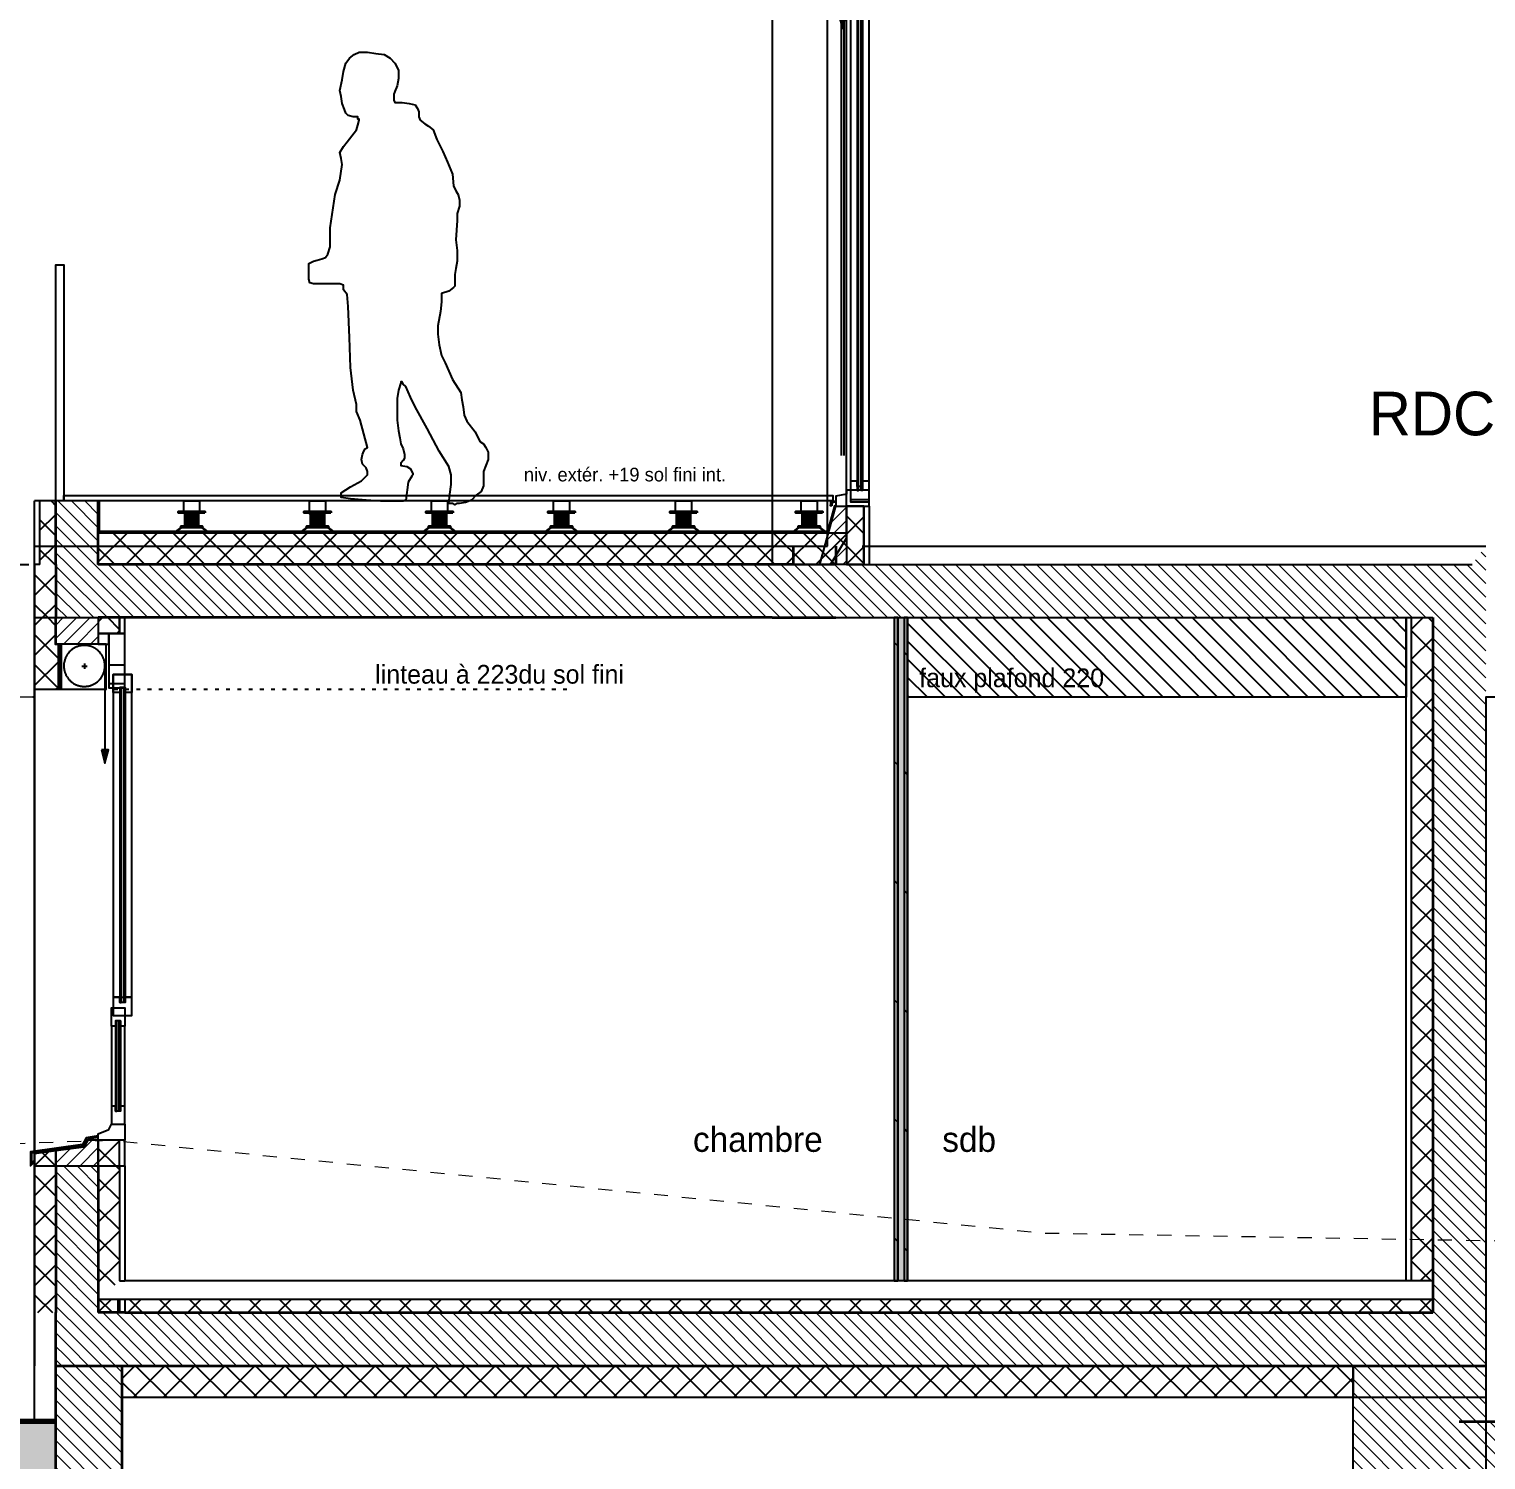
# Model space of a CAD drawing. Header units: centimetres. Extents: x -35664 to 50682, y -23001 to 23705.
# Drawn here: x 45939 to 46488, y -16112 to -15573 of the extents above; entities that cross this region are included whole.
import ezdxf

# ---------------------------------------------------------------- set-up
doc = ezdxf.new("R2010")
doc.units = ezdxf.units.CM
for name, pattern in [('Style de ligne -20', [0.166667, 0.055556, -0.111111]), ('VW-01', [0.41656, 0.20828, -0.20828]), ('VW-02', [0.69435, 0.48607, -0.20828])]:
    doc.linetypes.add(name, pattern=pattern)
doc.layers.add('B BATI-murs', color=252, linetype='Continuous', lineweight=35)
for name, color, linetype in [('B BATI-murs_Hatch', 252, 'Continuous'), ('B Faux plafonds', 9, 'Continuous'), ('B Faux plafonds_Hatch', 9, 'Continuous'), ('B GÈnÈral_Hatch', 252, 'Continuous'), ('B Général', 252, 'Continuous'), ('C ANNOTATIONS-cotation', 252, 'Continuous'), ('C ANNOTATIONS-prestations', 252, 'Continuous'), ('C ANNOTATIONS-texte', 252, 'Continuous'), ('GÈnÈral_Hatch', 252, 'Continuous'), ('Général', 252, 'Continuous'), ('prlm-Coupe', 252, 'Continuous')]:
    doc.layers.add(name, color=color, linetype=linetype)
doc.styles.add('Eurostile', font='Eurosti.TTF')
doc.styles.add('Eurostile (italic)', font='Eurostib.TTF')
pattern_1 = [(45, (0, 0), (-5.6568542, 5.6568542), []), (135, (0, 0), (5.6568542, 5.6568542), [])]
pattern_2 = [(45, (0, 0), (2.4253472, -2.6458333), [])]
pattern_3 = [(315, (19589.99, 18504.022), (-22.45064, -22.45064), [])]

# ---------------------------------------------------------------- blocks, each defined once
blk = doc.blocks.new('B 90.Groupe-354-1')
at = {"layer": 'B BATI-murs_Hatch', "linetype": 'Continuous'}
for points in [[(16786.56, 3536.39), (16786.56, 3526.39), (16786.06, 3526.39), (16786.06, 3536.39)], [(16794.06, 3537.39), (16794.06, 3525.39), (16793.56, 3525.39), (16793.56, 3537.39)], [(16791.56, 3533.89), (16791.56, 3528.89), (16786.56, 3528.89), (16786.56, 3533.89)], [(16792.06, 3535.39), (16792.06, 3527.39), (16791.56, 3527.39), (16791.56, 3535.39)]]:
    blk.add_hatch(color=250, dxfattribs=at).paths.add_polyline_path(points)
at = {"layer": 'B BATI-murs', "linetype": 'Continuous'}
for p, q in [((16792.06, 3535.39), (16793.56, 3537.39)), ((16793.56, 3525.39), (16792.06, 3527.39))]:
    blk.add_line(p, q, dxfattribs=at)
at = {"layer": 'B BATI-murs', "linetype": 'Continuous', "flags": 128}
for points in [[(16786.56, 3536.39), (16786.56, 3526.39), (16786.06, 3526.39), (16786.06, 3536.39)], [(16794.06, 3537.39), (16794.06, 3525.39), (16793.56, 3525.39), (16793.56, 3537.39)], [(16791.56, 3533.89), (16791.56, 3528.89), (16786.56, 3528.89), (16786.56, 3533.89)], [(16792.06, 3535.39), (16792.06, 3527.39), (16791.56, 3527.39), (16791.56, 3535.39)]]:
    blk.add_lwpolyline(points, close=True, dxfattribs=at)
blk = doc.blocks.new('B 90.Groupe-355-1')
at = {"layer": 'B BATI-murs_Hatch', "linetype": 'Continuous'}
for points in [[(16786.56, 3350.99), (16786.56, 3340.99), (16786.06, 3340.99), (16786.06, 3350.99)], [(16792.06, 3349.99), (16792.06, 3341.99), (16791.56, 3341.99), (16791.56, 3349.99)], [(16794.06, 3351.99), (16794.06, 3339.99), (16793.56, 3339.99), (16793.56, 3351.99)], [(16791.56, 3348.49), (16791.56, 3343.49), (16786.56, 3343.49), (16786.56, 3348.49)]]:
    blk.add_hatch(color=250, dxfattribs=at).paths.add_polyline_path(points)
at = {"layer": 'B BATI-murs', "linetype": 'Continuous'}
for p, q in [((16792.06, 3349.99), (16793.56, 3351.99)), ((16793.56, 3339.99), (16792.06, 3341.99))]:
    blk.add_line(p, q, dxfattribs=at)
at = {"layer": 'B BATI-murs', "linetype": 'Continuous', "flags": 128}
for points in [[(16786.56, 3350.99), (16786.56, 3340.99), (16786.06, 3340.99), (16786.06, 3350.99)], [(16792.06, 3349.99), (16792.06, 3341.99), (16791.56, 3341.99), (16791.56, 3349.99)], [(16794.06, 3351.99), (16794.06, 3339.99), (16793.56, 3339.99), (16793.56, 3351.99)], [(16791.56, 3348.49), (16791.56, 3343.49), (16786.56, 3343.49), (16786.56, 3348.49)]]:
    blk.add_lwpolyline(points, close=True, dxfattribs=at)
blk = doc.blocks.new('B 90.Groupe-356-1')
at = {"layer": 'B BATI-murs_Hatch', "linetype": 'Continuous'}
for points in [[(16786.56, 3488.99), (16786.56, 3478.99), (16786.06, 3478.99), (16786.06, 3488.99)], [(16792.06, 3487.99), (16792.06, 3479.99), (16791.56, 3479.99), (16791.56, 3487.99)], [(16794.06, 3489.99), (16794.06, 3477.99), (16793.56, 3477.99), (16793.56, 3489.99)], [(16791.56, 3486.49), (16791.56, 3481.49), (16786.56, 3481.49), (16786.56, 3486.49)]]:
    blk.add_hatch(color=250, dxfattribs=at).paths.add_polyline_path(points)
at = {"layer": 'B BATI-murs', "linetype": 'Continuous'}
for p, q in [((16792.06, 3487.99), (16793.56, 3489.99)), ((16793.56, 3477.99), (16792.06, 3479.99))]:
    blk.add_line(p, q, dxfattribs=at)
at = {"layer": 'B BATI-murs', "linetype": 'Continuous', "flags": 128}
for points in [[(16786.56, 3488.99), (16786.56, 3478.99), (16786.06, 3478.99), (16786.06, 3488.99)], [(16792.06, 3487.99), (16792.06, 3479.99), (16791.56, 3479.99), (16791.56, 3487.99)], [(16794.06, 3489.99), (16794.06, 3477.99), (16793.56, 3477.99), (16793.56, 3489.99)], [(16791.56, 3486.49), (16791.56, 3481.49), (16786.56, 3481.49), (16786.56, 3486.49)]]:
    blk.add_lwpolyline(points, close=True, dxfattribs=at)
blk = doc.blocks.new('B 90.Groupe-357-1')
at = {"layer": 'B BATI-murs_Hatch', "linetype": 'Continuous'}
for points in [[(16794.06, 3443.99), (16794.06, 3431.99), (16793.56, 3431.99), (16793.56, 3443.99)], [(16786.56, 3442.99), (16786.56, 3432.99), (16786.06, 3432.99), (16786.06, 3442.99)], [(16791.56, 3440.49), (16791.56, 3435.49), (16786.56, 3435.49), (16786.56, 3440.49)], [(16792.06, 3441.99), (16792.06, 3433.99), (16791.56, 3433.99), (16791.56, 3441.99)]]:
    blk.add_hatch(color=250, dxfattribs=at).paths.add_polyline_path(points)
at = {"layer": 'B BATI-murs', "linetype": 'Continuous'}
for p, q in [((16792.06, 3441.99), (16793.56, 3443.99)), ((16793.56, 3431.99), (16792.06, 3433.99))]:
    blk.add_line(p, q, dxfattribs=at)
at = {"layer": 'B BATI-murs', "linetype": 'Continuous', "flags": 128}
for points in [[(16794.06, 3443.99), (16794.06, 3431.99), (16793.56, 3431.99), (16793.56, 3443.99)], [(16786.56, 3442.99), (16786.56, 3432.99), (16786.06, 3432.99), (16786.06, 3442.99)], [(16791.56, 3440.49), (16791.56, 3435.49), (16786.56, 3435.49), (16786.56, 3440.49)], [(16792.06, 3441.99), (16792.06, 3433.99), (16791.56, 3433.99), (16791.56, 3441.99)]]:
    blk.add_lwpolyline(points, close=True, dxfattribs=at)
blk = doc.blocks.new('B 90.Groupe-358-1')
at = {"layer": 'B BATI-murs_Hatch', "linetype": 'Continuous'}
for points in [[(16786.56, 3396.99), (16786.56, 3386.99), (16786.06, 3386.99), (16786.06, 3396.99)], [(16791.56, 3394.49), (16791.56, 3389.49), (16786.56, 3389.49), (16786.56, 3394.49)], [(16792.06, 3395.99), (16792.06, 3387.99), (16791.56, 3387.99), (16791.56, 3395.99)], [(16794.06, 3397.99), (16794.06, 3385.99), (16793.56, 3385.99), (16793.56, 3397.99)]]:
    blk.add_hatch(color=250, dxfattribs=at).paths.add_polyline_path(points)
at = {"layer": 'B BATI-murs', "linetype": 'Continuous'}
for p, q in [((16792.06, 3395.99), (16793.56, 3397.99)), ((16793.56, 3385.99), (16792.06, 3387.99))]:
    blk.add_line(p, q, dxfattribs=at)
at = {"layer": 'B BATI-murs', "linetype": 'Continuous', "flags": 128}
for points in [[(16786.56, 3396.99), (16786.56, 3386.99), (16786.06, 3386.99), (16786.06, 3396.99)], [(16791.56, 3394.49), (16791.56, 3389.49), (16786.56, 3389.49), (16786.56, 3394.49)], [(16792.06, 3395.99), (16792.06, 3387.99), (16791.56, 3387.99), (16791.56, 3395.99)], [(16794.06, 3397.99), (16794.06, 3385.99), (16793.56, 3385.99), (16793.56, 3397.99)]]:
    blk.add_lwpolyline(points, close=True, dxfattribs=at)
blk = doc.blocks.new('B 90.Groupe-359-1')
at = {"layer": 'B BATI-murs_Hatch', "linetype": 'Continuous'}
for points in [[(16786.56, 3303.59), (16786.56, 3293.59), (16786.06, 3293.59), (16786.06, 3303.59)], [(16791.56, 3301.09), (16791.56, 3296.09), (16786.56, 3296.09), (16786.56, 3301.09)], [(16792.06, 3302.59), (16792.06, 3294.59), (16791.56, 3294.59), (16791.56, 3302.59)], [(16794.06, 3304.59), (16794.06, 3292.59), (16793.56, 3292.59), (16793.56, 3304.59)]]:
    blk.add_hatch(color=250, dxfattribs=at).paths.add_polyline_path(points)
at = {"layer": 'B BATI-murs', "linetype": 'Continuous'}
for p, q in [((16792.06, 3302.59), (16793.56, 3304.59)), ((16793.56, 3292.59), (16792.06, 3294.59))]:
    blk.add_line(p, q, dxfattribs=at)
at = {"layer": 'B BATI-murs', "linetype": 'Continuous', "flags": 128}
for points in [[(16786.56, 3303.59), (16786.56, 3293.59), (16786.06, 3293.59), (16786.06, 3303.59)], [(16791.56, 3301.09), (16791.56, 3296.09), (16786.56, 3296.09), (16786.56, 3301.09)], [(16792.06, 3302.59), (16792.06, 3294.59), (16791.56, 3294.59), (16791.56, 3302.59)], [(16794.06, 3304.59), (16794.06, 3292.59), (16793.56, 3292.59), (16793.56, 3304.59)]]:
    blk.add_lwpolyline(points, close=True, dxfattribs=at)
blk = doc.blocks.new('B 90.Groupe-360-1')
at = {"layer": 'B GÈnÈral_Hatch', "linetype": 'Continuous'}
h = blk.add_hatch(dxfattribs=at)
h.set_pattern_fill('02_ISOLANT', color=256, style=0, pattern_type=2)
h.set_pattern_definition(pattern_1)
h.paths.add_polyline_path([(16806.06, 3545.39), (16806.06, 3263.39), (16794.06, 3263.39), (16794.06, 3545.39)])
at = {"layer": 'GÈnÈral_Hatch', "linetype": 'Continuous', "lineweight": 18}
h = blk.add_hatch(dxfattribs=at)
h.set_pattern_fill('ANSI31', color=256, scale=0.007874, angle=135, style=0, pattern_type=2)
h.set_pattern_definition([(180, (226523.9025, 45619.3956), (-4e-17, -1.25), [])])
h.paths.add_polyline_path([(16782.06, 3263.89), (16782.06, 3263.39), (16794.06, 3263.39), (16794.06, 3538.66), (16784.06, 3541.39), (16783.93, 3540.91), (16793.56, 3538.28), (16793.56, 3263.89)])
at = {"layer": 'B Général', "linetype": 'Continuous', "flags": 128}
blk.add_lwpolyline([(16806.06, 3545.39), (16806.06, 3263.39), (16794.06, 3263.39), (16794.06, 3545.39)], close=True, dxfattribs=at)
at = {"layer": 'Général', "linetype": 'Continuous', "flags": 128}
for points in [[(16782.06, 3540.29), (16782.06, 3250.39), (16780.06, 3250.39), (16780.06, 3540.29)], [(16782.06, 3263.89), (16782.06, 3263.39), (16794.06, 3263.39), (16794.06, 3538.66), (16784.06, 3541.39), (16783.93, 3540.91), (16793.56, 3538.28), (16793.56, 3263.89)], [(16786.06, 3534.39), (16786.06, 3528.39), (16782.06, 3528.39), (16782.06, 3534.39)], [(16786.32, 3486.99), (16786.32, 3480.99), (16782.06, 3480.99), (16782.06, 3486.99)], [(16786.32, 3440.99), (16786.32, 3434.99), (16782.06, 3434.99), (16782.06, 3440.99)], [(16786.32, 3394.99), (16786.32, 3388.99), (16782.06, 3388.99), (16782.06, 3394.99)], [(16786.88, 3348.99), (16786.88, 3342.99), (16782.06, 3342.99), (16782.06, 3348.99)], [(16786.32, 3301.59), (16786.32, 3295.59), (16782.06, 3295.59), (16782.06, 3301.59)]]:
    blk.add_lwpolyline(points, close=True, dxfattribs=at)
at = {"layer": 'Général'}
for name in ['B 90.Groupe-354-1', 'B 90.Groupe-356-1', 'B 90.Groupe-357-1', 'B 90.Groupe-358-1', 'B 90.Groupe-355-1', 'B 90.Groupe-359-1']:
    blk.add_blockref(name, (0, 0), dxfattribs=at)
at = {"layer": 'C ANNOTATIONS-prestations', "insert": (16769.53, 3423.8), "char_height": 5.169, "attachment_point": 1, "rotation": 90, "line_spacing_factor": 0.895453, "style": 'Eurostile (italic)'}
blk.add_mtext('niv. extér. +19 sol fini int.', dxfattribs=at)
blk = doc.blocks.new('B 90.PF 208 Coupe')
at = {"layer": 'B GÈnÈral_Hatch', "linetype": 'Continuous'}
h = blk.add_hatch(dxfattribs=at)
h.set_pattern_fill('02_ISOLANT', color=256, style=0, pattern_type=2)
h.set_pattern_definition(pattern_1)
h.paths.add_polyline_path([(-116.7, 17), (-89.7, 17), (-89.7, 8), (-106.7, 8), (-106.7, 9), (-116.7, 9)])
for points in [[(-89.7, 9), (-89.8, 9), (-89.8, 7.6), (-106.6, 7.6), (-106.6, 9.1), (-116.7, 9.1), (-116.7, 9), (-106.7, 9), (-106.7, 7.5), (-89.7, 7.5)], [(-66.85, -8.15), (-61.85, -9.49), (-66.85, -10.83)], [(-90.4, -15.1), (112.33, -15.1), (112.33, -15.6), (-90.4, -15.6)], [(-90.4, -17.1), (112.33, -17.1), (112.33, -16.6), (-90.4, -16.6)]]:
    blk.add_hatch(color=250, dxfattribs=at).paths.add_polyline_path(points)
at = {"layer": 'B GÈnÈral_Hatch', "linetype": 'Continuous', "lineweight": 18}
h = blk.add_hatch(dxfattribs=at)
h.set_pattern_fill('50_BETON', color=256, style=0, pattern_type=2)
h.set_pattern_definition(pattern_2)
h.paths.add_polyline_path([(-116.7, -7), (-106.7, -7), (-106.7, 9), (-116.7, 9)])
h = blk.add_hatch(dxfattribs=at)
h.set_pattern_fill('50_BETON', color=256, style=0, pattern_type=2)
h.set_pattern_definition(pattern_2)
h.paths.add_polyline_path([(140.3, -11), (140.3, -1), (118.3, -7), (118.3, -11)])
at = {"layer": 'B GÈnÈral_Hatch', "linetype": 'Continuous'}
h = blk.add_hatch(dxfattribs=at)
h.set_pattern_fill('02_ISOLANT', color=256, style=0, pattern_type=2)
h.set_pattern_definition(pattern_1)
h.paths.add_polyline_path([(-116.7, -15), (-116.7, -7), (-110.7, -7), (-110.7, -15)])
at = {"layer": 'GÈnÈral_Hatch', "linetype": 'Continuous'}
h = blk.add_hatch(dxfattribs=at)
h.set_pattern_fill('02_ISOLANT', color=256, style=0, pattern_type=2)
h.set_pattern_definition(pattern_1)
h.paths.add_polyline_path([(118.3, -11), (140.3, -11), (140.3, -17.6), (118.3, -17.6)])
at = {"layer": 'B Général', "linetype": 'VW-02', "ltscale": 25.4}
for p, q in [((-99.45, -1.75), (-97.45, -1.75)), ((-98.45, -0.75), (-98.45, -2.75))]:
    blk.add_line(p, q, dxfattribs=at)
at = {"layer": 'B Général', "linetype": 'Continuous'}
for p, q in [((-110.7, -7), (-110.7, -17)), ((-98.55, -9.49), (-61.85, -9.49)), ((-90.2, -9), (99.2, -9)), ((-90.2, -10), (99.2, -10)), ((92.64, -11), (-101.87, -11))]:
    blk.add_line(p, q, dxfattribs=at)
at = {"layer": 'B Général', "linetype": 'Continuous', "flags": 128}
for points in [[(-116.7, 17), (-89.7, 17), (-89.7, 8), (-106.7, 8), (-106.7, 9), (-116.7, 9)], [(-116.7, -7), (-106.7, -7), (-106.7, 9), (-116.7, 9)]]:
    blk.add_lwpolyline(points, dxfattribs=at)
for points in [[(-115.2, 17), (140.3, 17), (140.3, -5), (130.3, -11), (126.3, -11), (126.3, -11), (-115.2, -11)], [(-89.7, 9), (-89.8, 9), (-89.8, 7.6), (-106.6, 7.6), (-106.6, 9.1), (-116.7, 9.1), (-116.7, 9), (-106.7, 9), (-106.7, 7.5), (-89.7, 7.5), (-89.7, 9)], [(-116.7, -15), (-116.7, -7), (-110.7, -7), (-110.7, -15)], [(-110.7, -11), (-110.7, -7), (-106.7, -7), (-106.7, -11)], [(-66.85, -8.15), (-61.85, -9.49), (-66.85, -10.83)], [(-116.7, -17), (-116.7, -15), (-110.7, -15), (-110.7, -17)], [(-90.2, -17), (-110.7, -17), (-110.7, -11), (-90.2, -11)], [(-95.31, -12.6), (116.65, -12.6), (116.65, -19.6), (-95.31, -19.6)]]:
    blk.add_lwpolyline(points, close=True, dxfattribs=at)
at = {"layer": 'B Général', "linetype": 'Continuous', "lineweight": 25, "flags": 128}
for points in [[(-106.7, -10), (-106.7, 7), (-89.7, 7), (-89.7, -10)], [(140.3, -11), (140.3, -1), (140.3, -1), (140.3, -1), (118.3, -7), (118.3, -11)]]:
    blk.add_lwpolyline(points, close=True, dxfattribs=at)
at = {"layer": 'B Général', "flags": 128}
for points in [[(112.3, -19.6), (112.3, -11), (113.8, -11), (114.48, -7), (118.3, -7), (118.3, -19.6)], [(-98.8, -11), (-91.87, -11), (-91.87, -17), (-98.8, -17)], [(-88.43, -15.1), (-88.43, -12.6), (-95.31, -12.6), (-95.31, -19.6), (-88.43, -19.6), (-88.43, -17.1), (-90.4, -17.1), (-90.4, -15.1)], [(-90.4, -15.1), (112.33, -15.1), (112.33, -15.6), (-90.4, -15.6)], [(108.86, -15.1), (108.86, -12.6), (115.74, -12.6), (115.74, -19.6), (108.86, -19.6), (108.86, -17.1), (110.83, -17.1), (110.83, -15.1)], [(-90.4, -17.1), (112.33, -17.1), (112.33, -16.6), (-90.4, -16.6)]]:
    blk.add_lwpolyline(points, close=True, dxfattribs=at)
at = {"layer": 'B Général', "linetype": 'Continuous'}
blk.add_open_spline([(-105.23, -5.59), (-104.2, -7.39), (-100.62, -9.48), (-96.47, -9.5), (-92.87, -7.45), (-90.78, -3.87), (-90.76, 0.28), (-92.81, 3.88), (-96.39, 5.98), (-100.54, 6), (-104.14, 3.94), (-106.23, 0.36), (-106.26, -3.79), (-105.23, -5.59)], degree=2, dxfattribs=at)
at = {"layer": 'Général', "linetype": 'Continuous'}
for p, q in [((118.19, -5.47), (118.19, -5.02)), ((118.3, -17.6), (140.3, -17.6)), ((118.3, -19.6), (140.3, -19.6))]:
    blk.add_line(p, q, dxfattribs=at)
at = {"layer": 'Général', "linetype": 'Continuous', "flags": 128}
for points in [[(116.34, -7), (116.69, -5.02), (118.19, -5.02), (117.82, -5.02)], [(116.8, -7), (117.07, -5.47), (118.19, -5.47)]]:
    blk.add_lwpolyline(points, dxfattribs=at)
blk.add_lwpolyline([(118.3, -11), (140.3, -11), (140.3, -17.6), (118.3, -17.6)], close=True, dxfattribs=at)
blk = doc.blocks.new('B 90.Homme 20PN')
at = {"layer": 'B Général', "linetype": 'Continuous', "flags": 128}
blk.add_lwpolyline([(-14.67, 170.03), (-11.52, 170.03), (-8.36, 169.58), (-5.21, 169.13), (-2.95, 167.78), (-1.15, 165.98), (0.21, 163.28), (0.21, 160.13), (-0.25, 157.43), (-1.15, 155.18), (-1.6, 154.28), (-1.6, 152.93), (-1.6, 152.03), (-1.15, 151.13), (1.56, 151.13), (4.26, 150.68), (6.52, 150.23), (7.42, 148.88), (7.87, 147.53), (7.87, 145.73), (8.32, 144.37), (10.13, 143.02), (11.48, 142.12), (13.28, 140.77), (14.63, 137.17), (16.89, 132.67), (18.69, 128.62), (20.5, 124.12), (20.95, 119.62), (21.85, 117.82), (22.75, 116.47), (23.2, 114.22), (23.2, 111.97), (22.3, 109.27), (22.3, 106.57), (21.85, 99.36), (22.3, 95.31), (22.3, 91.26), (21.85, 88.56), (21.4, 86.31), (21.4, 84.06), (21.4, 83.16), (21.4, 81.81), (20.95, 81.36), (19.14, 80.01), (16.44, 79.11), (16.44, 75.96), (15.99, 72.36), (15.09, 66.96), (15.09, 63.81), (15.54, 59.75), (16.44, 55.7), (17.79, 53), (20.5, 46.7), (23.65, 41.75), (24.1, 39.05), (24.55, 36.35), (25.01, 33.2), (25.91, 30.95), (29.06, 26.9), (30.87, 23.3), (32.22, 22.4), (33.12, 21.04), (34.02, 19.24), (34.02, 16.54), (33.12, 14.29), (32.22, 12.04), (32.22, 6.64), (31.32, 4.39), (29.51, 3.04), (27.71, 1.24), (25.46, 0.34), (23.2, -0.11), (22.3, -0.11), (21.4, -0.56), (20.5, -0.11), (19.59, -0.11), (19.14, -0.11), (19.59, 3.49), (20.05, 7.09), (20.05, 10.69), (19.14, 13.84), (15.54, 19.69), (11.03, 28.25), (6.52, 36.35), (4.71, 39.95), (2.91, 44), (2.01, 44.9), (1.56, 45.8), (1.11, 45.8), (1.11, 45.35), (0.21, 42.65), (-0.25, 39.5), (-0.25, 35.45), (-0.25, 31.4), (0.21, 27.35), (0.66, 24.65), (1.11, 22.4), (2.01, 20.59), (2.46, 18.34), (2.46, 16.99), (2.01, 16.09), (1.11, 15.19), (1.11, 14.29), (3.36, 13.84), (4.71, 12.94), (5.62, 11.14), (5.62, 10.69), (5.62, 10.69), (5.17, 10.24), (3.81, 7.99), (2.91, 1.24), (2.01, 0.79), (-0.7, 0.79), (-3.4, 0.79), (-6.56, 0.79), (-11.97, 1.24), (-17.83, 1.69), (-21.44, 2.14), (-21.44, 3.94), (-17.83, 6.19), (-13.77, 8.44), (-12.87, 9.34), (-11.52, 10.69), (-11.52, 12.04), (-11.97, 13.39), (-13.32, 14.74), (-13.77, 16.54), (-13.32, 18.34), (-12.87, 19.69), (-12.42, 20.59), (-11.52, 21.04), (-14.22, 31.4), (-15.58, 34.55), (-15.58, 37.25), (-16.93, 42.65), (-17.83, 51.2), (-18.28, 62.45), (-18.73, 74.16), (-19.18, 78.66), (-20.54, 80.46), (-20.54, 82.26), (-21.89, 82.71), (-24.14, 82.71), (-26.85, 82.71), (-29.55, 82.71), (-31.81, 82.71), (-33.16, 83.16), (-33.61, 84.51), (-33.61, 85.86), (-33.61, 87.21), (-33.61, 88.56), (-33.61, 89.91), (-33.61, 90.36), (-31.81, 91.26), (-30.46, 91.71), (-28.65, 92.16), (-27.3, 92.61), (-26.4, 93.96), (-25.5, 96.66), (-25.5, 98.91), (-25.5, 101.61), (-25.5, 103.87), (-23.69, 116.47), (-21.89, 121.87), (-20.99, 127.72), (-21.44, 129.97), (-21.89, 132.22), (-20.54, 134.47), (-19.18, 136.27), (-15.58, 140.77), (-15.13, 142.57), (-14.67, 144.37), (-14.67, 144.83), (-15.13, 144.83), (-15.13, 145.73), (-16.93, 145.73), (-18.73, 146.18), (-19.63, 147.08), (-20.09, 148.43), (-20.99, 150.68), (-21.44, 153.38), (-21.89, 155.63), (-20.99, 159.68), (-20.54, 162.83), (-19.63, 165.98), (-18.28, 167.78), (-16.48, 169.13), (-14.67, 170.03), (-14.67, 170.03)], close=True, dxfattribs=at)
blk = doc.blocks.new('B 90.F 170 (2D)')
at = {"layer": 'B GÈnÈral_Hatch', "linetype": 'Continuous'}
h = blk.add_hatch(dxfattribs=at)
h.set_pattern_fill('02_ISOLANT', color=256, style=0, pattern_type=2)
h.set_pattern_definition(pattern_1)
h.paths.add_polyline_path([(-116.7, 17), (-89.7, 17), (-89.7, 8), (-106.7, 8), (-106.7, 9), (-116.7, 9)])
for points in [[(-89.7, 9), (-89.8, 9), (-89.8, 7.6), (-106.6, 7.6), (-106.6, 9.1), (-116.7, 9.1), (-116.7, 9), (-106.7, 9), (-106.7, 7.5), (-89.7, 7.5)], [(-66.85, -8.15), (-61.85, -9.49), (-66.85, -10.83)], [(-90.4, -15.1), (28.33, -15.1), (28.33, -15.6), (-90.4, -15.6)], [(35.26, -13.43), (69.4, -13.43), (69.4, -13.93), (35.26, -13.93)], [(35.26, -15.43), (69.4, -15.43), (69.4, -14.93), (35.26, -14.93)], [(-90.4, -17.1), (28.33, -17.1), (28.33, -16.6), (-90.4, -16.6)]]:
    blk.add_hatch(color=250, dxfattribs=at).paths.add_polyline_path(points)
at = {"layer": 'B GÈnÈral_Hatch', "linetype": 'Continuous', "lineweight": 18}
h = blk.add_hatch(dxfattribs=at)
h.set_pattern_fill('50_BETON', color=256, style=0, pattern_type=2)
h.set_pattern_definition(pattern_2)
h.paths.add_polyline_path([(-116.7, -7), (-106.7, -7), (-106.7, 9), (-116.7, 9)])
at = {"layer": 'B GÈnÈral_Hatch', "linetype": 'Continuous'}
h = blk.add_hatch(dxfattribs=at)
h.set_pattern_fill('02_ISOLANT', color=256, style=0, pattern_type=2)
h.set_pattern_definition(pattern_1)
h.paths.add_polyline_path([(-116.7, -15), (-116.7, -7), (-110.7, -7), (-110.7, -15)])
at = {"layer": 'GÈnÈral_Hatch', "linetype": 'Continuous'}
h = blk.add_hatch(dxfattribs=at)
h.set_pattern_fill('02_ISOLANT', color=256, style=0, pattern_type=2)
h.set_pattern_definition(pattern_1)
h.paths.add_polyline_path([(89.95, 9), (84.33, 9), (85.44, 17), (89.95, 17)])
at = {"layer": 'GÈnÈral_Hatch', "linetype": 'Continuous', "lineweight": 18}
h = blk.add_hatch(dxfattribs=at)
h.set_pattern_fill('50_BETON', color=256, style=0, pattern_type=2)
h.set_pattern_definition(pattern_2)
h.paths.add_polyline_path([(89.95, -7), (80.3, -7), (80.29, -3), (82.89, -1.5), (84.33, 9), (89.95, 9)])
at = {"layer": 'GÈnÈral_Hatch', "linetype": 'Continuous'}
h = blk.add_hatch(dxfattribs=at)
h.set_pattern_fill('02_ISOLANT', color=256, style=0, pattern_type=2)
h.set_pattern_definition(pattern_1)
h.paths.add_polyline_path([(89.95, -15), (80.3, -15), (80.3, -7), (89.95, -7)])
at = {"layer": 'B Général', "linetype": 'VW-02', "ltscale": 25.4}
for p, q in [((-99.45, -1.75), (-97.45, -1.75)), ((-98.45, -0.75), (-98.45, -2.75))]:
    blk.add_line(p, q, dxfattribs=at)
at = {"layer": 'B Général', "linetype": 'Continuous'}
for p, q in [((-110.7, -7), (-110.7, -17)), ((-98.55, -9.49), (-61.85, -9.49))]:
    blk.add_line(p, q, dxfattribs=at)
at = {"layer": 'B Général', "linetype": 'Continuous', "flags": 128}
for points in [[(-116.7, 17), (-89.7, 17), (-89.7, 8), (-106.7, 8), (-106.7, 9), (-116.7, 9)], [(-116.7, -7), (-106.7, -7), (-106.7, 9), (-116.7, 9)]]:
    blk.add_lwpolyline(points, dxfattribs=at)
for points in [[(79.82, -2.89), (79.09, -7), (78.63, -7), (79.44, -2.44), (81.93, -1), (84.62, 18.5), (89.95, 18.5), (88.7, 17.31), (88.01, 17.35), (88.7, 18), (85.08, 18), (82.43, -1.27)], [(-89.7, 9), (-89.8, 9), (-89.8, 7.6), (-106.6, 7.6), (-106.6, 9.1), (-116.7, 9.1), (-116.7, 9), (-106.7, 9), (-106.7, 7.5), (-89.7, 7.5), (-89.7, 9)], [(-116.7, -15), (-116.7, -7), (-110.7, -7), (-110.7, -15)], [(-110.7, -11), (-110.7, -7), (-106.7, -7), (-106.7, -11)], [(-66.85, -8.15), (-61.85, -9.49), (-66.85, -10.83)], [(-116.7, -17), (-116.7, -15), (-110.7, -15), (-110.7, -17)], [(-90.2, -17), (-110.7, -17), (-110.7, -11), (-90.2, -11)], [(-95.31, -12.6), (26.36, -12.6), (26.36, -19.6), (-95.31, -19.6)]]:
    blk.add_lwpolyline(points, close=True, dxfattribs=at)
at = {"layer": 'B Général', "linetype": 'Continuous', "lineweight": 25, "flags": 128}
blk.add_lwpolyline([(-106.7, -10), (-106.7, 7), (-89.7, 7), (-89.7, -10)], close=True, dxfattribs=at)
at = {"layer": 'B Général', "flags": 128}
for points in [[(74.3, -17), (80.3, -17), (80.3, -7), (77.89, -7), (76.3, -11), (74.3, -12)], [(-98.8, -11), (-91.87, -11), (-91.87, -17), (-98.8, -17)], [(-88.43, -15.1), (-88.43, -12.6), (-95.31, -12.6), (-95.31, -19.6), (-88.43, -19.6), (-88.43, -17.1), (-90.4, -17.1), (-90.4, -15.1)], [(-90.4, -15.1), (28.33, -15.1), (28.33, -15.6), (-90.4, -15.6)], [(26.36, -15.1), (26.36, -12.6), (33.24, -12.6), (33.24, -19.6), (26.36, -19.6), (26.36, -17.1), (28.33, -17.1), (28.33, -15.1)], [(37.24, -13.43), (37.24, -12), (30.36, -12), (30.36, -17), (37.24, -17), (37.24, -15.43), (35.26, -15.43), (35.26, -13.43)], [(35.26, -13.43), (69.4, -13.43), (69.4, -13.93), (35.26, -13.93)], [(35.26, -15.43), (69.4, -15.43), (69.4, -14.93), (35.26, -14.93)], [(67.42, -13.43), (67.42, -12), (74.3, -12), (74.3, -17), (67.42, -17), (67.42, -15.43), (69.4, -15.43), (69.4, -13.43)], [(-90.4, -17.1), (28.33, -17.1), (28.33, -16.6), (-90.4, -16.6)]]:
    blk.add_lwpolyline(points, close=True, dxfattribs=at)
at = {"layer": 'B Général', "linetype": 'Continuous'}
blk.add_open_spline([(-105.23, -5.59), (-104.2, -7.39), (-100.62, -9.48), (-96.47, -9.5), (-92.87, -7.45), (-90.78, -3.87), (-90.76, 0.28), (-92.81, 3.88), (-96.39, 5.98), (-100.54, 6), (-104.14, 3.94), (-106.23, 0.36), (-106.26, -3.79), (-105.23, -5.59)], degree=2, dxfattribs=at)
at = {"layer": 'Général', "linetype": 'Continuous'}
for p, q in [((-89.7, 17), (85.44, 17)), ((37.24, -12), (67.42, -12)), ((87.43, -15), (80.3, -15)), ((67.42, -17), (37.24, -17)), ((89.95, -17), (80.3, -17))]:
    blk.add_line(p, q, dxfattribs=at)
at = {"layer": 'Général', "linetype": 'Continuous', "flags": 128}
for points in [[(89.95, 9), (84.33, 9), (85.44, 17), (89.95, 17)], [(89.95, -7), (80.3, -7), (80.29, -3), (82.89, -1.5), (84.33, 9), (89.95, 9)], [(89.95, -15), (80.3, -15), (80.3, -7), (89.95, -7)]]:
    blk.add_lwpolyline(points, dxfattribs=at)
blk = doc.blocks.new('B 90.Groupe-505-1')
at = {"layer": 'B GÈnÈral_Hatch', "linetype": 'Continuous', "lineweight": 18}
h = blk.add_hatch(dxfattribs=at)
h.set_pattern_fill('50_BETON', color=256, style=0, pattern_type=2)
h.set_pattern_definition(pattern_2)
h.paths.add_polyline_path([(17129.06, 3776.44), (17152.06, 3776.44), (17152.06, 4884.39), (17129.06, 4884.39)])
h = blk.add_hatch(dxfattribs=at)
h.set_pattern_fill('50_BETON', color=256, style=0, pattern_type=2)
h.set_pattern_definition(pattern_2)
h.paths.add_polyline_path([(17088.06, 3766.44), (17108.06, 3786.44), (16799.06, 3786.44), (16826.06, 3766.44)])
h = blk.add_hatch(dxfattribs=at)
h.set_pattern_fill('50_BETON', color=256, style=0, pattern_type=2)
h.set_pattern_definition(pattern_2)
h.paths.add_polyline_path([(17108.06, 3786.44), (17088.06, 3766.44), (17088.06, 3263.39), (17108.06, 3247.39)])
h = blk.add_hatch(dxfattribs=at)
h.set_pattern_fill('50_BETON', color=256, style=0, pattern_type=2)
h.set_pattern_definition(pattern_2)
h.paths.add_polyline_path([(17108.06, 3736.44), (17108.06, 3786.44), (17189.06, 3786.44), (17189.06, 3736.44)])
h = blk.add_hatch(dxfattribs=at)
h.set_pattern_fill('50_BETON', color=256, style=0, pattern_type=2)
h.set_pattern_definition(pattern_2)
h.paths.add_polyline_path([(16826.06, 3766.44), (16806.06, 3781.26), (16806.06, 3541.39), (16826.06, 3541.39)])
at = {"layer": 'B GÈnÈral_Hatch', "linetype": 'Continuous'}
h = blk.add_hatch(dxfattribs=at)
h.set_pattern_fill('02_ISOLANT', color=256, angle=180, style=0, pattern_type=2)
h.set_pattern_definition([(225, (0, 0), (5.6568542, -5.6568542), []), (315, (0, 0), (-5.6568542, -5.6568542), [])])
h.paths.add_polyline_path([(17076.06, 3758.44), (17076.06, 3766.44), (16826.06, 3766.44), (16826.06, 3758.44)])
h = blk.add_hatch(dxfattribs=at)
h.set_pattern_fill('02_ISOLANT', color=256, style=0, pattern_type=2)
h.set_pattern_definition(pattern_1)
h.paths.add_polyline_path([(17083.03, 3270.89), (17083.03, 3766.44), (17088.06, 3766.44), (17088.06, 3270.89)])
h = blk.add_hatch(dxfattribs=at)
h.set_pattern_fill('02_ISOLANT', color=256, style=0, pattern_type=2)
h.set_pattern_definition(pattern_1)
h.paths.add_polyline_path([(17108.06, 3272.29), (17108.06, 3736.44), (17120.06, 3736.44), (17120.06, 3272.29)])
at = {"layer": 'B GÈnÈral_Hatch', "linetype": 'Continuous', "lineweight": 18}
h = blk.add_hatch(dxfattribs=at)
h.set_pattern_fill('50_BETON', color=256, style=0, pattern_type=2)
h.set_pattern_definition(pattern_2)
h.paths.add_polyline_path([(16806.06, 3525.39), (16826.06, 3541.39), (16806.06, 3541.39), (16806.06, 3525.39)])
h = blk.add_hatch(dxfattribs=at)
h.set_pattern_fill('50_BETON', color=256, style=0, pattern_type=2)
h.set_pattern_definition(pattern_2)
h.paths.add_polyline_path([(16806.06, 3247.39), (16826.06, 3263.39), (16826.06, 3541.39), (16806.06, 3525.39)])
at = {"layer": 'B GÈnÈral_Hatch', "linetype": 'Continuous'}
h = blk.add_hatch(dxfattribs=at)
h.set_pattern_fill('02_ISOLANT', color=256, angle=90, style=0, pattern_type=2)
h.set_pattern_definition([(135, (0, 0), (-5.6568542, -5.6568542), []), (225, (0, 0), (-5.6568542, 5.6568542), [])])
h.paths.add_polyline_path([(17032.71, 3263.39), (17083.06, 3263.39), (17076.06, 3271.39), (17032.71, 3271.39)])
h = blk.add_hatch(dxfattribs=at)
h.set_pattern_fill('02_ISOLANT', color=256, angle=-180, style=0, pattern_type=2)
h.set_pattern_definition([(-135, (0, 0), (5.6568542, -5.6568542), []), (-45, (0, 0), (-5.6568542, -5.6568542), [])])
h.paths.add_polyline_path([(17088.06, 3263.39), (17088.06, 3271.39), (17083.06, 3271.39), (17083.06, 3263.39)])
at = {"layer": 'B GÈnÈral_Hatch', "linetype": 'Continuous', "lineweight": 18}
h = blk.add_hatch(dxfattribs=at)
h.set_pattern_fill('50_BETON', color=256, style=0, pattern_type=2)
h.set_pattern_definition(pattern_2)
h.paths.add_polyline_path([(17579, 3272.29), (17108.06, 3272.29), (17108.06, 3247.29), (17579, 3247.29)])
h = blk.add_hatch(dxfattribs=at)
h.set_pattern_fill('50_BETON', color=256, style=0, pattern_type=2)
h.set_pattern_definition(pattern_2)
h.paths.add_polyline_path([(16782.06, 3247.39), (16806.06, 3247.39), (16806.06, 3263.39), (16782.06, 3263.39)])
h = blk.add_hatch(dxfattribs=at)
h.set_pattern_fill('50_BETON', color=256, style=0, pattern_type=2)
h.set_pattern_definition(pattern_2)
h.paths.add_polyline_path([(16826.06, 3247.39), (16826.06, 3263.39), (16806.06, 3247.39)])
h = blk.add_hatch(dxfattribs=at)
h.set_pattern_fill('50_BETON', color=256, style=0, pattern_type=2)
h.set_pattern_definition(pattern_2)
h.paths.add_polyline_path([(17108.06, 3247.39), (17088.06, 3263.39), (17032.71, 3263.39), (17032.71, 3247.39)])
at = {"layer": 'B GÈnÈral_Hatch', "linetype": 'Continuous'}
h = blk.add_hatch(dxfattribs=at)
h.set_pattern_fill('02_ISOLANT', color=256, angle=90, style=0, pattern_type=2)
h.set_pattern_definition([(135, (0, 0), (-5.6568542, -5.6568542), []), (225, (0, 0), (-5.6568542, 5.6568542), [])])
h.paths.add_polyline_path([(16782.06, 3241.39), (16806.06, 3241.39), (16806.06, 3247.39), (16782.06, 3247.39)])
h = blk.add_hatch(dxfattribs=at)
h.set_pattern_fill('02_ISOLANT', color=256, style=0, pattern_type=2)
h.set_pattern_definition([(45, (0, 0), (-5.6568542, 5.6568542), []), (135, (0, 0), (5.6568542, 5.6568542), [])])
h.paths.add_polyline_path([(16806.06, 3247.39), (16806.06, 3239.39), (16826.06, 3239.39), (16826.06, 3247.39)])
h = blk.add_hatch(dxfattribs=at)
h.set_pattern_fill('02_ISOLANT', color=256, angle=-180, style=0, pattern_type=2)
h.set_pattern_definition([(-135, (0, 0), (5.6568542, -5.6568542), []), (-45, (0, 0), (-5.6568542, -5.6568542), [])])
h.paths.add_polyline_path([(17088.06, 3239.39), (17088.06, 3247.39), (17032.71, 3247.39), (17032.71, 3239.39)])
at = {"layer": 'B GÈnÈral_Hatch'}
for points in [[(17027.06, 4884.39), (16841.06, 4884.39), (16841.06, 4460.39), (16881.06, 4460.39), (16881.06, 4380.39), (16856.06, 4380.39), (16856.06, 3786.44), (17120.06, 3786.44), (17120.06, 3272.29), (17429.06, 3272.29), (17429.06, 4884.39), (17378.06, 4884.39), (17378.06, 5425.39), (17027.06, 5425.39)], [(16782.06, 3250.39), (16782.06, 3247.39), (16693.06, 3247.39), (16693.06, 3250.39)]]:
    blk.add_lwpolyline(points, close=True, dxfattribs=at)
at = {"layer": 'B Général', "linetype": 'Continuous', "lineweight": 35}
for p, q in [((17129.06, 3776.44), (17129.06, 4884.39)), ((17108.06, 3272.29), (17108.06, 3786.44)), ((16826.06, 3766.44), (17088.06, 3766.44)), ((17088.06, 3273.39), (17088.06, 3766.44)), ((16799.06, 3541.39), (16806.06, 3541.39)), ((16826.06, 3517.39), (16826.06, 3541.39)), ((16806.06, 3525.39), (16799.06, 3525.39)), ((16806.06, 3525.39), (16806.06, 3517.39)), ((16806.06, 3517.39), (16806.06, 3263.39)), ((16826.06, 3517.39), (16826.06, 3273.39)), ((16826.06, 3273.39), (16826.06, 3263.39)), ((17088.06, 3273.39), (17088.06, 3263.39)), ((17108.06, 3247.39), (17108.06, 3272.29)), ((17108.06, 3272.29), (17579, 3272.29)), ((16806.06, 3263.39), (16782.06, 3263.39)), ((17032.71, 3263.39), (17083.06, 3263.39)), ((17083.06, 3263.39), (17088.06, 3263.39)), ((16806.06, 3247.39), (16782.06, 3247.39)), ((16806.06, 3247.39), (16826.06, 3247.39)), ((17032.71, 3247.39), (17088.06, 3247.39)), ((17108.06, 3247.39), (17088.06, 3247.39)), ((17108.06, 3247.29), (17579, 3247.29))]:
    blk.add_line(p, q, dxfattribs=at)
at = {"layer": 'B Général', "linetype": 'Continuous'}
for p, q in [((17129.06, 3776.44), (17129.06, 4884.39)), ((16799.06, 3551.39), (16799.06, 3786.44)), ((16799.06, 3551.39), (16799.06, 3786.44)), ((17108.06, 3272.29), (17108.06, 3786.44)), ((16806.06, 3551.39), (16806.06, 3781.26)), ((16826.06, 3541.39), (16826.06, 3766.44)), ((16826.06, 3541.39), (16826.06, 3766.44)), ((16826.06, 3766.44), (17076.06, 3766.44)), ((17076.06, 3766.44), (16826.06, 3766.44)), ((17076.06, 3766.44), (17076.06, 3273.39)), ((17083.06, 3766.44), (17088.06, 3766.44)), ((17083.06, 3766.44), (17083.06, 3273.39)), ((17083.06, 3766.44), (17083.06, 3273.39)), ((17088.06, 3273.39), (17088.06, 3766.44)), ((17076.06, 3758.44), (16826.06, 3758.44)), ((17076.06, 3756.44), (16826.06, 3756.44)), ((17076.06, 3756.44), (17076.06, 3273.39)), ((16806.06, 3551.39), (16806.06, 3541.39)), ((16806.06, 3525.39), (16806.06, 3541.39)), ((16826.06, 3541.39), (16826.06, 3517.39)), ((16799.06, 3517.39), (16806.06, 3517.39)), ((16806.06, 3517.39), (16806.06, 3263.39)), ((16826.06, 3517.39), (16826.06, 3273.39)), ((17032.71, 3273.39), (17076.06, 3273.39)), ((17032.71, 3273.39), (17076.06, 3273.39)), ((17032.71, 3239.39), (17032.71, 3273.39)), ((17076.06, 3271.39), (17076.06, 3273.39)), ((17083.06, 3273.39), (17088.06, 3273.39)), ((17083.06, 3273.39), (17088.06, 3273.39)), ((17083.06, 3273.39), (17083.06, 3263.39)), ((17032.71, 3271.39), (17076.06, 3271.39)), ((17032.71, 3271.39), (17076.06, 3271.39)), ((17083.06, 3271.39), (17088.06, 3271.39)), ((17083.06, 3271.39), (17088.06, 3271.39)), ((17108.06, 3272.29), (17579, 3272.29)), ((16782.06, 3263.39), (16782.06, 3239.39)), ((16806.06, 3263.39), (16782.06, 3263.39)), ((16826.06, 3239.39), (16826.06, 3263.39)), ((17032.71, 3263.39), (17083.06, 3263.39)), ((17083.06, 3263.39), (17088.06, 3263.39)), ((16806.06, 3247.39), (16782.06, 3247.39)), ((16806.06, 3247.39), (16826.06, 3247.39)), ((17032.71, 3247.39), (17088.06, 3247.39)), ((17108.06, 3247.29), (17149.06, 3247.29)), ((16806.06, 3241.39), (16782.06, 3241.39)), ((16806.06, 3241.39), (16782.06, 3241.39)), ((16806.06, 3241.39), (16806.06, 3239.39)), ((16806.06, 3239.39), (16782.06, 3239.39)), ((16806.06, 3239.39), (16782.06, 3239.39)), ((16806.06, 3239.39), (16826.06, 3239.39)), ((16806.06, 3239.39), (16826.06, 3239.39)), ((17032.71, 3239.39), (17088.06, 3239.39)), ((17032.71, 3239.39), (17088.06, 3239.39)), ((17088.06, 3239.39), (17108.06, 3239.39))]:
    blk.add_line(p, q, dxfattribs=at)
at = {"layer": 'B Général', "linetype": 'Continuous', "lineweight": 25}
for p, q in [((17076.06, 3766.44), (16826.06, 3766.44)), ((17076.06, 3756.44), (16826.06, 3756.44))]:
    blk.add_line(p, q, dxfattribs=at)
at = {"layer": 'B Général', "linetype": 'Continuous', "flags": 128}
for points in [[(17108.06, 3736.44), (17108.06, 3786.44), (17189.06, 3786.44), (17189.06, 3736.44)], [(17083.03, 3270.89), (17083.03, 3766.44), (17088.06, 3766.44), (17088.06, 3270.89)], [(17108.06, 3272.29), (17108.06, 3736.44), (17120.06, 3736.44), (17120.06, 3272.29)], [(16782.06, 3250.39), (16782.06, 3247.39), (16693.06, 3247.39), (16693.06, 3250.39)]]:
    blk.add_lwpolyline(points, close=True, dxfattribs=at)
at = {"layer": 'B Général', "xscale": -1}
for name, p, rotation in [('B 90.PF 208 Coupe', (16665.76, 3534.39), 180), ('B 90.F 170 (2D)', (16942.76, 3256.39), 180.0000000008396)]:
    blk.add_blockref(name, p, dxfattribs=dict(at, rotation=rotation))
at = {"layer": 'B Général', "rotation": 90.00000001333687}
blk.add_blockref('B 90.Homme 20PN', (16782.95, 3376.35), dxfattribs=at)
at = {"layer": 'C ANNOTATIONS-cotation', "insert": (16740.89, 3742.31), "char_height": 16.447, "attachment_point": 1, "rotation": 90, "line_spacing_factor": 0.895453, "style": 'Eurostile'}
blk.add_mtext('RDC', dxfattribs=at)
blk = doc.blocks.new('A$C373B78D5')
at = {"layer": 'B Faux plafonds_Hatch', "linetype": 'Continuous'}
h = blk.add_hatch(dxfattribs=at)
h.set_pattern_fill('F_P__SOFFITE', color=256, angle=-90, style=0, pattern_type=2)
h.set_pattern_definition([(315, (19590.2094, 18504.0223), (3.3072917, 3.5277778), [])])
h.paths.add_polyline_path([(23158.43, 1677.96), (23346.43, 1677.96), (23346.43, 1647.96), (23158.43, 1647.96)])
at = {"layer": 'B GÈnÈral_Hatch', "linetype": 'Continuous'}
h = blk.add_hatch(dxfattribs=at)
h.set_pattern_fill('HYDROFUGE', color=256, angle=-90, style=0, pattern_type=2)
h.set_pattern_definition(pattern_3)
h.paths.add_polyline_path([(23154.73, 1677.96), (23153.43, 1677.96), (23153.43, 1427.96), (23154.73, 1427.96)])
h = blk.add_hatch(dxfattribs=at)
h.set_pattern_fill('HYDROFUGE', color=256, angle=-90, style=0, pattern_type=2)
h.set_pattern_definition(pattern_3)
h.paths.add_polyline_path([(23158.43, 1677.96), (23157.13, 1677.96), (23157.13, 1427.96), (23158.43, 1427.96)])
h = blk.add_hatch(dxfattribs=at)
h.set_pattern_fill('H_VEGETAL 3', color=256, angle=-90, style=0, pattern_type=2)
h.set_pattern_definition([(315, (19589.989, 18504.022), (-1.975556, -23.212778), [44.003255, -6.28618]), (315, (19583.198, 18507.603), (-28.555677, 3.5471), [18.85854, -31.430896]), (315, (19586.846, 18500.88), (-22.539133, -2.536633), [40.349175, -45.50013]), (315, (19582.21, 18502.417), (1.257412, -26.400366), [38.97431, -11.315123]), (315, (19583.703, 18497.736), (-12.572359, -12.572359), [11.783446, -2.945862]), (315, (19582.131, 18496.165), (-12.572359, -12.572359), [9.864344, -16.094456]), (315, (19580.56, 18494.593), (-12.572359, -12.572359), []), (315, (19568.258, 18503.837), (-12.572359, -12.572359), [66.77512, -54.63419]), (45, (19586.779, 18497.602), (4.198056, -24.694444), [44.003455, -6.28621]), (45, (19577.889, 18492.169), (0.987778, 29.633333), [18.858624, -31.43104]), (45, (19585.297, 18503.281), (-21.731111, 6.6675), [40.34934, -45.50032]), (45, (19575.913, 18498.096), (3.704167, -24.94139), [38.97449, -11.315174]), (45, (19569.986, 18495.626), (11.853333, -16.792222), [11.78373, -2.945933]), (45, (19571.715, 18500.318), (-12.84111, 15.804444), [9.864344, -16.094456]), (45, (19570.48, 18502.294), (10.61861, -18.026944), []), (45, (19563.813, 18499.577), (14.569722, -14.322778), [66.77531, -54.63435])])
h.paths.add_polyline_path([(22561.31, 871.96), (25015.38, 871.96), (25015.41, 1106.44), (24499.38, 1105.96), (24499.38, 1054.96), (22561.31, 1054.96), (22561.31, 1354.96), (22837.38, 1354.96), (22837.38, 1374.96), (21736.66, 1374.96), (21736.66, 1436.4), (21713.62, 1436.4), (21397.89, 1420.96), (20957.99, 1422.83), (20957.99, 871.96)])
at = {"layer": 'B Faux plafonds', "linetype": 'Continuous', "flags": 128}
blk.add_lwpolyline([(23158.43, 1677.96), (23346.43, 1677.96), (23346.43, 1647.96), (23158.43, 1647.96)], close=True, dxfattribs=at)
at = {"layer": 'B GÈnÈral_Hatch'}
for points in [[(23154.73, 1677.96), (23153.43, 1677.96), (23153.43, 1427.96), (23154.73, 1427.96)], [(23158.43, 1677.96), (23157.13, 1677.96), (23157.13, 1427.96), (23158.43, 1427.96)]]:
    blk.add_lwpolyline(points, close=True, dxfattribs=at)
at = {"layer": 'B GÈnÈral_Hatch', "color": 250, "linetype": 'Continuous'}
blk.add_solid([(23153.43, 1677.96), (23158.43, 1677.96), (23153.43, 1427.96), (23158.43, 1427.96)], dxfattribs=at)
at = {"layer": 'B Général', "linetype": 'Continuous'}
for p, q in [((23153.43, 1677.96), (23153.43, 1427.96)), ((23153.43, 1677.96), (23153.43, 1427.96)), ((23154.73, 1677.96), (23154.73, 1427.96)), ((23154.73, 1677.96), (23154.73, 1427.96)), ((23157.13, 1677.96), (23157.13, 1427.96)), ((23157.13, 1677.96), (23157.13, 1427.96)), ((23158.43, 1677.96), (23158.43, 1427.96)), ((23158.43, 1677.96), (23158.43, 1427.96))]:
    blk.add_line(p, q, dxfattribs=at)
at = {"layer": 'B Général', "linetype": 'Continuous', "lineweight": 18}
blk.add_line((22829.38, 1647.96), (21906.48, 1647.96), dxfattribs=at)
at = {"layer": 'B Général', "linetype": 'Continuous', "flags": 128}
for points in [[(23128.28, 1704.96), (23128.28, 2906.96), (22062.48, 2906.96), (22062.48, 1954.96), (21906.48, 1954.96), (21906.48, 1677.97), (21911.98, 1677.97), (21911.98, 1374.96), (22829.38, 1374.96), (22829.38, 1704.96)], [(22561.31, 871.96), (25015.38, 871.96), (25015.41, 1106.44), (24499.38, 1105.96), (24499.38, 1054.96), (22561.31, 1054.96), (22561.31, 1354.96), (22837.38, 1354.96), (22837.38, 1374.96), (21736.66, 1374.96), (21736.66, 1436.4), (21713.62, 1436.4), (21397.89, 1420.96), (20957.99, 1422.83), (20957.99, 871.96)]]:
    blk.add_lwpolyline(points, close=True, dxfattribs=at)
at = {"layer": 'B Général', "linetype": 'VW-01', "lineweight": 18, "ltscale": 25.4, "flags": 128}
blk.add_lwpolyline([(19818.99, 1365.96), (20148.34, 1365.96), (20927.26, 1422.96), (21397.89, 1420.96), (22133.99, 1456.96), (22857.99, 1480.96), (23210, 1445.96), (23565.57, 1439.96), (24235.31, 1480.96), (24954.48, 1494.96), (25113.44, 1515.96), (25363.72, 1510.96)], dxfattribs=at)
at = {"layer": 'B Général', "linetype": 'Continuous', "lineweight": 70, "flags": 128}
blk.add_lwpolyline([(22837.38, 1374.96), (21756.67, 1374.96), (21756.67, 1436.4), (21713.62, 1436.4), (21397.89, 1420.96)], dxfattribs=at)
at = {"layer": 'C ANNOTATIONS-cotation', "linetype": 'VW-01', "ltscale": 25.4, "flags": 128}
blk.add_lwpolyline([(21911.98, 1697.96), (22829.38, 1697.96), (22829.38, 1647.96), (21911.98, 1647.96)], close=True, dxfattribs=at)
at = {"layer": 'Général', "linetype": 'Style de ligne -20', "ltscale": 25.4}
blk.add_line((22833.88, 1650.96), (23030.92, 1650.96), dxfattribs=at)
at = {"layer": 'B Général', "rotation": 270}
for name in ['B 90.Groupe-505-1', 'B 90.Groupe-360-1']:
    blk.add_blockref(name, (19589.99, 18504.02), dxfattribs=at)
at = {"layer": 'C ANNOTATIONS-prestations', "char_height": 7.0487, "attachment_point": 1, "line_spacing_factor": 0.895453, "style": 'Eurostile (italic)'}
for s, insert in [('linteau à 223du sol fini', (22957.74, 1660.13)), ('faux plafond 220', (23162.81, 1658.8))]:
    blk.add_mtext(s, dxfattribs=dict(at, insert=insert))
at = {"layer": 'C ANNOTATIONS-texte', "char_height": 9.398, "attachment_point": 1, "rotation": 0, "line_spacing_factor": 0.895453, "style": 'Eurostile'}
for s, insert in [('chambre', (23077.55, 1485.97)), ('sdb', (23171.52, 1485.97))]:
    blk.add_mtext(s, dxfattribs=dict(at, insert=insert))

msp = doc.modelspace()

# ---------------------------------------------------------------- block references
at = {"layer": 'prlm-Coupe'}
msp.add_blockref('A$C373B78D5', (23111.623, -17472.851), dxfattribs=at)

doc.saveas('drawing.dxf')
